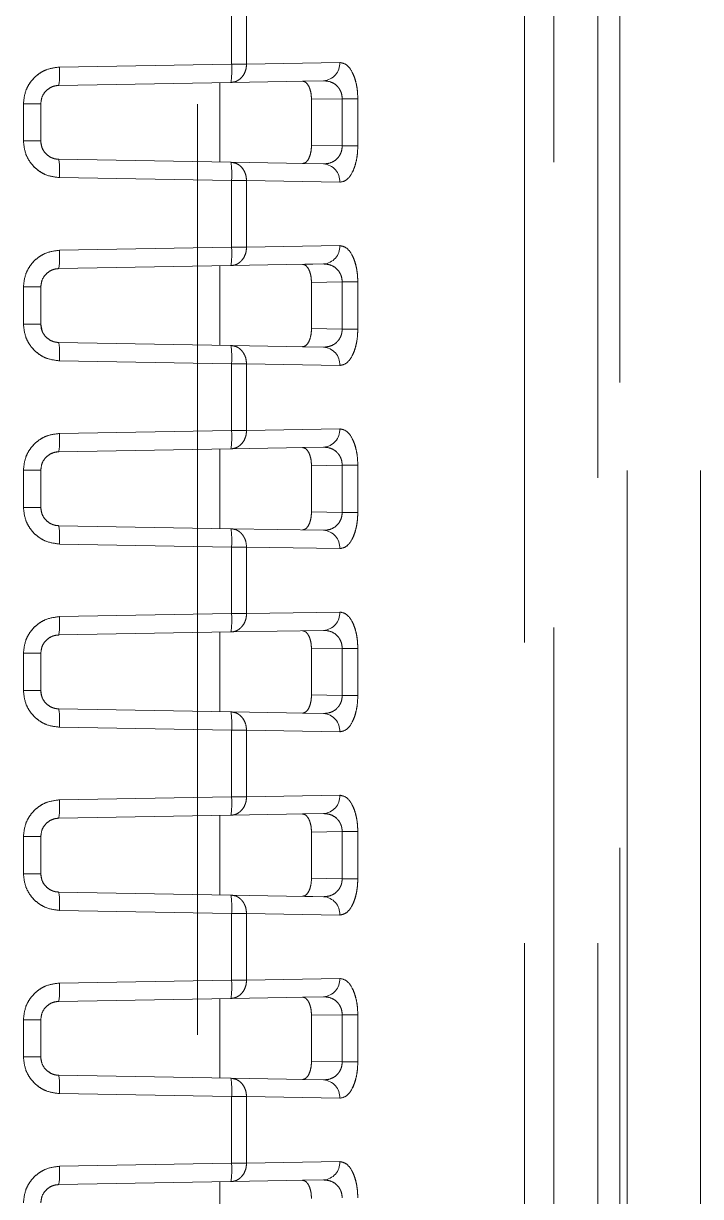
# Model space of a CAD drawing. Header units: millimetres. Extents: x 108 to 5832, y 144 to 4056.
# Drawn here: x 3881.15 to 3899.62, y 1478.8 to 1510.81 of the extents above; entities that cross this region are included whole.
import ezdxf

# ---------------------------------------------------------------- set-up
doc = ezdxf.new("R2010")
doc.units = ezdxf.units.MM
doc.header["$LTSCALE"] = 20
doc.linetypes.add('HIDDEN', pattern=[1.905, 1.27, -0.635])

msp = doc.modelspace()

# ---------------------------------------------------------------- linework, layer by layer
at = {"color": 1, "linetype": 'HIDDEN', "lineweight": 18}
for p, q in [((3895.62, 1430.824), (3895.62, 1582.354)), ((3897.42, 1424.814), (3897.42, 1574.814)), ((3897.62, 1574.814), (3897.62, 1424.814)), ((3899.62, 1574.814), (3899.62, 1424.814)), ((3885.899, 1445.114), (3885.899, 1569.114)), ((3894.82, 1455.814), (3894.82, 1525.814)), ((3894.82, 1523.814), (3894.82, 1475.814)), ((3896.82, 1523.814), (3896.82, 1475.814)), ((3886.825, 1511.524), (3886.825, 1509.705)), ((3887.232, 1511.524), (3887.232, 1509.705)), ((3882.129, 1509.623), (3886.825, 1509.705)), ((3886.825, 1509.705), (3887.232, 1509.705)), ((3887.232, 1509.705), (3886.825, 1509.705)), ((3887.232, 1509.705), (3889.777, 1509.749)), ((3889.777, 1509.749), (3887.232, 1509.705)), ((3886.807, 1509.205), (3882.111, 1509.123)), ((3886.5, 1509.199), (3886.5, 1507.029)), ((3886.807, 1509.205), (3889.335, 1509.249)), ((3888.756, 1509.239), (3889.335, 1509.249)), ((3889.841, 1508.758), (3889.005, 1508.744)), ((3889.005, 1508.744), (3889.005, 1507.485)), ((3890.268, 1508.758), (3889.841, 1508.758)), ((3889.841, 1508.758), (3889.841, 1507.47)), ((3890.268, 1508.758), (3889.841, 1508.758)), ((3890.268, 1508.758), (3890.268, 1507.47)), ((3881.146, 1507.606), (3881.146, 1508.623)), ((3881.146, 1508.623), (3881.62, 1508.623)), ((3881.146, 1508.623), (3881.62, 1508.623)), ((3881.62, 1507.606), (3881.62, 1508.623)), ((3881.146, 1507.606), (3881.62, 1507.606)), ((3881.146, 1507.606), (3881.62, 1507.606)), ((3889.005, 1507.485), (3889.841, 1507.47)), ((3890.268, 1507.47), (3889.841, 1507.47)), ((3890.268, 1507.47), (3889.841, 1507.47)), ((3882.111, 1507.106), (3886.807, 1507.024)), ((3889.335, 1506.98), (3886.807, 1507.024)), ((3889.335, 1506.98), (3888.756, 1506.99)), ((3886.825, 1506.524), (3882.129, 1506.606)), ((3886.825, 1506.524), (3886.825, 1504.705)), ((3887.232, 1506.524), (3886.825, 1506.524)), ((3886.825, 1506.524), (3887.232, 1506.524)), ((3887.232, 1506.524), (3887.232, 1504.705)), ((3889.777, 1506.48), (3887.232, 1506.524)), ((3887.232, 1506.524), (3889.777, 1506.48)), ((3882.129, 1504.623), (3886.825, 1504.705)), ((3886.825, 1504.705), (3887.232, 1504.705)), ((3887.232, 1504.705), (3886.825, 1504.705)), ((3887.232, 1504.705), (3889.777, 1504.749)), ((3889.777, 1504.749), (3887.232, 1504.705)), ((3886.807, 1504.205), (3882.111, 1504.123)), ((3886.5, 1504.199), (3886.5, 1502.029)), ((3886.807, 1504.205), (3889.335, 1504.249)), ((3888.756, 1504.239), (3889.335, 1504.249)), ((3881.146, 1502.606), (3881.146, 1503.623)), ((3881.146, 1503.623), (3881.62, 1503.623)), ((3881.146, 1503.623), (3881.62, 1503.623)), ((3881.62, 1502.606), (3881.62, 1503.623)), ((3889.841, 1503.758), (3889.005, 1503.744)), ((3889.005, 1503.744), (3889.005, 1502.485)), ((3890.268, 1503.758), (3889.841, 1503.758)), ((3889.841, 1503.758), (3889.841, 1502.47)), ((3890.268, 1503.758), (3889.841, 1503.758)), ((3890.268, 1503.758), (3890.268, 1502.47)), ((3881.146, 1502.606), (3881.62, 1502.606)), ((3881.146, 1502.606), (3881.62, 1502.606)), ((3881.62, 1502.606), (3881.655, 1502.421)), ((3889.005, 1502.485), (3889.841, 1502.47)), ((3890.268, 1502.47), (3889.841, 1502.47)), ((3890.268, 1502.47), (3889.841, 1502.47)), ((3882.111, 1502.106), (3886.807, 1502.024)), ((3889.335, 1501.98), (3886.807, 1502.024)), ((3889.335, 1501.98), (3888.756, 1501.99)), ((3886.825, 1501.524), (3882.129, 1501.606)), ((3886.825, 1501.524), (3886.825, 1499.705)), ((3887.232, 1501.524), (3886.825, 1501.524)), ((3886.825, 1501.524), (3887.232, 1501.524)), ((3887.232, 1501.524), (3887.232, 1499.705)), ((3889.777, 1501.48), (3887.232, 1501.524)), ((3887.232, 1501.524), (3889.777, 1501.48)), ((3882.129, 1499.623), (3886.825, 1499.705)), ((3886.825, 1499.705), (3887.232, 1499.705)), ((3887.232, 1499.705), (3886.825, 1499.705)), ((3887.232, 1499.705), (3889.777, 1499.749)), ((3889.777, 1499.749), (3887.232, 1499.705)), ((3886.807, 1499.205), (3882.111, 1499.123)), ((3886.5, 1499.199), (3886.5, 1497.029)), ((3886.807, 1499.205), (3889.335, 1499.249)), ((3888.756, 1499.239), (3889.335, 1499.249)), ((3889.841, 1498.758), (3889.005, 1498.744)), ((3889.005, 1498.744), (3889.005, 1497.485)), ((3890.268, 1498.758), (3889.841, 1498.758)), ((3889.841, 1498.758), (3889.841, 1497.47)), ((3890.268, 1498.758), (3889.841, 1498.758)), ((3890.268, 1498.758), (3890.268, 1497.47)), ((3881.146, 1497.606), (3881.146, 1498.623)), ((3881.146, 1498.623), (3881.62, 1498.623)), ((3881.146, 1498.623), (3881.62, 1498.623)), ((3881.62, 1497.606), (3881.62, 1498.623)), ((3881.146, 1497.606), (3881.62, 1497.606)), ((3881.146, 1497.606), (3881.62, 1497.606)), ((3889.005, 1497.485), (3889.841, 1497.47)), ((3890.268, 1497.47), (3889.841, 1497.47)), ((3890.268, 1497.47), (3889.841, 1497.47)), ((3882.111, 1497.106), (3886.807, 1497.024)), ((3889.335, 1496.98), (3886.807, 1497.024)), ((3889.335, 1496.98), (3888.756, 1496.99)), ((3886.825, 1496.524), (3882.129, 1496.606)), ((3886.825, 1496.524), (3886.825, 1494.705)), ((3887.232, 1496.524), (3886.825, 1496.524)), ((3886.825, 1496.524), (3887.232, 1496.524)), ((3887.232, 1496.524), (3887.232, 1494.705)), ((3889.777, 1496.48), (3887.232, 1496.524)), ((3887.232, 1496.524), (3889.777, 1496.48)), ((3882.129, 1494.623), (3886.825, 1494.705)), ((3886.825, 1494.705), (3887.232, 1494.705)), ((3887.232, 1494.705), (3886.825, 1494.705)), ((3887.232, 1494.705), (3889.777, 1494.749)), ((3889.777, 1494.749), (3887.232, 1494.705)), ((3886.807, 1494.205), (3889.335, 1494.249)), ((3888.756, 1494.239), (3889.335, 1494.249)), ((3886.807, 1494.205), (3882.111, 1494.123)), ((3886.5, 1494.199), (3886.5, 1492.029)), ((3881.146, 1492.606), (3881.146, 1493.623)), ((3881.146, 1493.623), (3881.62, 1493.623)), ((3881.146, 1493.623), (3881.62, 1493.623)), ((3881.62, 1492.606), (3881.62, 1493.623)), ((3889.841, 1493.758), (3889.005, 1493.744)), ((3889.005, 1493.744), (3889.005, 1492.485)), ((3890.268, 1493.758), (3889.841, 1493.758)), ((3889.841, 1493.758), (3889.841, 1492.47)), ((3890.268, 1493.758), (3889.841, 1493.758)), ((3890.268, 1493.758), (3890.268, 1492.47)), ((3881.146, 1492.606), (3881.62, 1492.606)), ((3881.146, 1492.606), (3881.62, 1492.606)), ((3889.005, 1492.485), (3889.841, 1492.47)), ((3890.268, 1492.47), (3889.841, 1492.47)), ((3890.268, 1492.47), (3889.841, 1492.47)), ((3882.111, 1492.106), (3886.807, 1492.024)), ((3889.335, 1491.98), (3886.807, 1492.024)), ((3889.335, 1491.98), (3888.756, 1491.99)), ((3886.825, 1491.524), (3882.129, 1491.606)), ((3886.825, 1491.524), (3886.825, 1489.705)), ((3887.232, 1491.524), (3886.825, 1491.524)), ((3886.825, 1491.524), (3887.232, 1491.524)), ((3887.232, 1491.524), (3887.232, 1489.705)), ((3889.777, 1491.48), (3887.232, 1491.524)), ((3887.232, 1491.524), (3889.777, 1491.48)), ((3882.129, 1489.623), (3886.825, 1489.705)), ((3886.825, 1489.705), (3887.232, 1489.705)), ((3887.232, 1489.705), (3886.825, 1489.705)), ((3887.232, 1489.705), (3889.777, 1489.749)), ((3889.777, 1489.749), (3887.232, 1489.705)), ((3886.807, 1489.205), (3882.111, 1489.123)), ((3886.5, 1489.199), (3886.5, 1487.029)), ((3886.807, 1489.205), (3889.335, 1489.249)), ((3888.756, 1489.239), (3889.335, 1489.249)), ((3881.146, 1487.606), (3881.146, 1488.623)), ((3881.146, 1488.623), (3881.62, 1488.623)), ((3881.146, 1488.623), (3881.62, 1488.623)), ((3881.62, 1487.606), (3881.62, 1488.623)), ((3889.841, 1488.758), (3889.005, 1488.744)), ((3889.005, 1488.744), (3889.005, 1487.485)), ((3890.268, 1488.758), (3889.841, 1488.758)), ((3889.841, 1488.758), (3889.841, 1487.47)), ((3890.268, 1488.758), (3889.841, 1488.758)), ((3890.268, 1488.758), (3890.268, 1487.47)), ((3881.146, 1487.606), (3881.62, 1487.606)), ((3881.146, 1487.606), (3881.62, 1487.606)), ((3889.005, 1487.485), (3889.841, 1487.47)), ((3890.268, 1487.47), (3889.841, 1487.47)), ((3890.268, 1487.47), (3889.841, 1487.47)), ((3882.111, 1487.106), (3886.807, 1487.024)), ((3889.335, 1486.98), (3886.807, 1487.024)), ((3889.335, 1486.98), (3888.756, 1486.99)), ((3886.825, 1486.524), (3882.129, 1486.606)), ((3886.825, 1486.524), (3886.825, 1484.705)), ((3887.232, 1486.524), (3886.825, 1486.524)), ((3886.825, 1486.524), (3887.232, 1486.524)), ((3887.232, 1486.524), (3887.232, 1484.705)), ((3889.777, 1486.48), (3887.232, 1486.524)), ((3887.232, 1486.524), (3889.777, 1486.48)), ((3882.129, 1484.623), (3886.825, 1484.705)), ((3886.825, 1484.705), (3887.232, 1484.705)), ((3887.232, 1484.705), (3886.825, 1484.705)), ((3887.232, 1484.705), (3889.777, 1484.749)), ((3889.777, 1484.749), (3887.232, 1484.705)), ((3886.807, 1484.205), (3882.111, 1484.123)), ((3886.5, 1484.199), (3886.5, 1482.029)), ((3886.807, 1484.205), (3889.335, 1484.249)), ((3888.756, 1484.239), (3889.335, 1484.249)), ((3889.841, 1483.758), (3889.005, 1483.744)), ((3889.005, 1483.744), (3889.005, 1482.485)), ((3890.268, 1483.758), (3889.841, 1483.758)), ((3889.841, 1483.758), (3889.841, 1482.47)), ((3890.268, 1483.758), (3889.841, 1483.758)), ((3890.268, 1483.758), (3890.268, 1482.47)), ((3881.146, 1482.606), (3881.146, 1483.623)), ((3881.146, 1483.623), (3881.62, 1483.623)), ((3881.146, 1483.623), (3881.62, 1483.623)), ((3881.62, 1482.606), (3881.62, 1483.623)), ((3881.146, 1482.606), (3881.62, 1482.606)), ((3881.146, 1482.606), (3881.62, 1482.606)), ((3889.005, 1482.485), (3889.841, 1482.47)), ((3890.268, 1482.47), (3889.841, 1482.47)), ((3890.268, 1482.47), (3889.841, 1482.47)), ((3882.111, 1482.106), (3886.807, 1482.024)), ((3889.335, 1481.98), (3886.807, 1482.024)), ((3889.335, 1481.98), (3888.756, 1481.99)), ((3886.825, 1481.524), (3882.129, 1481.606)), ((3886.825, 1481.524), (3886.825, 1479.705)), ((3887.232, 1481.524), (3886.825, 1481.524)), ((3886.825, 1481.524), (3887.232, 1481.524)), ((3887.232, 1481.524), (3887.232, 1479.705)), ((3889.777, 1481.48), (3887.232, 1481.524)), ((3887.232, 1481.524), (3889.777, 1481.48)), ((3882.129, 1479.623), (3886.825, 1479.705)), ((3886.825, 1479.705), (3887.232, 1479.705)), ((3887.232, 1479.705), (3886.825, 1479.705)), ((3887.232, 1479.705), (3889.777, 1479.749)), ((3889.777, 1479.749), (3887.232, 1479.705)), ((3886.807, 1479.205), (3882.111, 1479.123)), ((3886.5, 1479.199), (3886.5, 1477.029)), ((3886.807, 1479.205), (3889.335, 1479.249)), ((3888.756, 1479.239), (3889.335, 1479.249))]:
    msp.add_line(p, q, dxfattribs=at)
for centre, radius, start, end in [((3879.725, 1509.456), 2.409, 352.0413, 3.9566), ((3884.422, 1509.538), 2.409, 352.0421, 3.9636), ((3889.301, 1509.724), 0.476, 274.1263, 3.0277), ((3882.12, 1508.623), 0.5, 91, 119.4009), ((3882.12, 1507.606), 0.5, 180, 206.5457), ((3879.722, 1506.772), 2.412, 356.0487, 7.9524), ((3884.423, 1506.69), 2.407, 356.0333, 7.961), ((3889.301, 1506.505), 0.476, 356.9723, 85.8737), ((3879.725, 1504.456), 2.409, 352.0413, 3.9566), ((3884.423, 1504.538), 2.407, 352.039, 3.9667), ((3889.301, 1504.724), 0.476, 274.1263, 3.0277), ((3882.12, 1503.623), 0.5, 91, 119.4009), ((3882.12, 1502.606), 0.5, 180, 206.5457), ((3879.725, 1501.772), 2.409, 356.0434, 7.9587), ((3884.423, 1501.69), 2.407, 356.0333, 7.961), ((3889.301, 1501.505), 0.476, 356.9723, 85.8737), ((3884.423, 1499.538), 2.407, 352.039, 3.9667), ((3889.301, 1499.724), 0.476, 274.1263, 3.0277), ((3879.725, 1499.456), 2.409, 352.0413, 3.9566), ((3882.12, 1498.623), 0.5, 91, 119.4009), ((3882.12, 1497.606), 0.5, 180, 206.5457), ((3879.725, 1496.772), 2.409, 356.0434, 7.9587), ((3884.423, 1496.69), 2.407, 356.0333, 7.961), ((3889.301, 1496.505), 0.476, 356.9723, 85.8737), ((3879.722, 1494.456), 2.412, 352.0476, 3.9513), ((3884.423, 1494.538), 2.407, 352.039, 3.9667), ((3889.301, 1494.724), 0.476, 274.1263, 3.0277), ((3882.12, 1493.623), 0.5, 91, 119.4009), ((3882.12, 1492.606), 0.5, 180, 206.5457), ((3879.725, 1491.772), 2.409, 356.0434, 7.9587), ((3884.422, 1491.69), 2.409, 356.0364, 7.9579), ((3889.301, 1491.505), 0.476, 356.9723, 85.8737), ((3879.722, 1489.456), 2.412, 352.0476, 3.9513), ((3884.423, 1489.538), 2.407, 352.039, 3.9667), ((3889.301, 1489.724), 0.476, 274.1263, 3.0277), ((3882.12, 1488.623), 0.5, 91, 119.4009), ((3882.12, 1487.606), 0.5, 180, 206.5457), ((3879.725, 1486.772), 2.409, 356.0434, 7.9587), ((3884.422, 1486.69), 2.409, 356.0364, 7.9579), ((3889.301, 1486.505), 0.476, 356.9723, 85.8737), ((3884.423, 1484.538), 2.407, 352.039, 3.9667), ((3889.301, 1484.724), 0.476, 274.1183, 3.0358), ((3879.722, 1484.456), 2.412, 352.0476, 3.9513), ((3882.12, 1483.623), 0.5, 91, 119.4009), ((3882.12, 1482.606), 0.5, 180, 206.5457), ((3879.725, 1481.772), 2.409, 356.0434, 7.9587), ((3884.422, 1481.69), 2.409, 356.0364, 7.9579), ((3889.301, 1481.505), 0.476, 356.9723, 85.8737), ((3879.722, 1479.456), 2.412, 352.0476, 3.9513), ((3884.423, 1479.538), 2.407, 352.039, 3.9667), ((3889.301, 1479.724), 0.476, 274.1183, 3.0358), ((3882.12, 1478.623), 0.5, 91, 119.4009)]:
    msp.add_arc(centre, radius, start, end, dxfattribs=at)
for points, knots in [([(3881.146, 1508.623), (3881.159, 1508.747), (3881.18, 1508.939), (3881.302, 1509.17), (3881.428, 1509.328), (3881.584, 1509.458), (3881.813, 1509.584), (3882.005, 1509.607), (3882.129, 1509.623)], [0, 0, 0, 0, 0.23954, 0.369162, 0.499788, 0.62943, 0.760162, 1, 1, 1, 1]), ([(3882.129, 1509.623), (3882.005, 1509.607), (3881.813, 1509.584), (3881.584, 1509.458), (3881.428, 1509.329), (3881.302, 1509.171), (3881.18, 1508.94), (3881.159, 1508.747), (3881.146, 1508.623)], [0, 0, 0, 0, 0.2398378, 0.3695861, 0.5002094, 0.6298378, 0.7604599, 1, 1, 1, 1]), ([(3887.232, 1509.705), (3887.23, 1509.661), (3887.225, 1509.582), (3887.183, 1509.46), (3887.119, 1509.357), (3887.039, 1509.283), (3886.94, 1509.224), (3886.864, 1509.208), (3886.808, 1509.205), (3886.807, 1509.205)], [0, 0, 0, 0, 0.1671754, 0.3064244, 0.5001634, 0.6530089, 0.760408, 0.9969006, 1, 1, 1, 1]), ([(3886.807, 1509.205), (3886.808, 1509.205), (3886.81, 1509.205), (3886.816, 1509.205), (3886.828, 1509.206), (3886.852, 1509.208), (3886.9, 1509.216), (3886.963, 1509.238), (3887.039, 1509.283), (3887.119, 1509.357), (3887.183, 1509.461), (3887.225, 1509.582), (3887.23, 1509.661), (3887.232, 1509.705)], [0, 0, 0, 0, 0.002994, 0.008181, 0.025076, 0.057531, 0.116933, 0.240472, 0.347852, 0.500407, 0.694057, 0.833009, 1, 1, 1, 1]), ([(3889.777, 1509.749), (3889.838, 1509.737), (3889.959, 1509.714), (3890.095, 1509.539), (3890.18, 1509.344), (3890.229, 1509.167), (3890.262, 1508.969), (3890.266, 1508.828), (3890.268, 1508.758)], [0, 0, 0, 0, 0.249562, 0.498582, 0.625235, 0.748904, 0.874707, 1, 1, 1, 1]), ([(3890.268, 1508.758), (3890.266, 1508.828), (3890.262, 1508.968), (3890.23, 1509.166), (3890.181, 1509.343), (3890.095, 1509.539), (3889.959, 1509.714), (3889.838, 1509.737), (3889.777, 1509.749)], [0, 0, 0, 0, 0.124859, 0.250447, 0.373951, 0.500779, 0.750363, 1, 1, 1, 1]), ([(3881.62, 1508.623), (3881.627, 1508.686), (3881.641, 1508.815), (3881.749, 1508.973), (3881.876, 1509.066), (3881.997, 1509.113), (3882.072, 1509.119), (3882.111, 1509.123)], [0, 0, 0, 0, 0.242439, 0.498352, 0.710498, 0.845686, 1, 1, 1, 1]), ([(3889.005, 1508.744), (3889.002, 1508.794), (3888.998, 1508.896), (3888.963, 1509.033), (3888.911, 1509.143), (3888.84, 1509.223), (3888.785, 1509.233), (3888.756, 1509.239)], [0, 0, 0, 0, 0.181683, 0.363027, 0.552222, 0.762877, 1, 1, 1, 1]), ([(3889.335, 1509.249), (3889.399, 1509.244), (3889.522, 1509.234), (3889.665, 1509.15), (3889.756, 1509.048), (3889.806, 1508.957), (3889.837, 1508.859), (3889.84, 1508.791), (3889.841, 1508.758)], [0, 0, 0, 0, 0.277503, 0.540384, 0.671823, 0.790193, 0.898213, 1, 1, 1, 1]), ([(3889.841, 1508.758), (3889.84, 1508.791), (3889.837, 1508.859), (3889.806, 1508.957), (3889.756, 1509.048), (3889.665, 1509.15), (3889.522, 1509.234), (3889.399, 1509.244), (3889.335, 1509.249)], [0, 0, 0, 0, 0.1016625, 0.2096449, 0.32782, 0.4592119, 0.7224464, 1, 1, 1, 1]), ([(3882.129, 1506.606), (3882.005, 1506.621), (3881.813, 1506.645), (3881.584, 1506.77), (3881.429, 1506.899), (3881.302, 1507.058), (3881.18, 1507.289), (3881.159, 1507.481), (3881.146, 1507.606)], [0, 0, 0, 0, 0.23984, 0.36959, 0.500264, 0.629834, 0.760458, 1, 1, 1, 1]), ([(3881.146, 1507.606), (3881.159, 1507.481), (3881.18, 1507.289), (3881.302, 1507.058), (3881.428, 1506.9), (3881.584, 1506.771), (3881.813, 1506.645), (3882.005, 1506.621), (3882.129, 1506.606)], [0, 0, 0, 0, 0.239542, 0.369166, 0.499734, 0.629426, 0.76016, 1, 1, 1, 1]), ([(3882.111, 1507.106), (3882.072, 1507.109), (3881.997, 1507.115), (3881.876, 1507.163), (3881.749, 1507.255), (3881.641, 1507.413), (3881.627, 1507.543), (3881.62, 1507.606)], [0, 0, 0, 0, 0.1542592, 0.2894509, 0.5016341, 0.7575541, 1, 1, 1, 1]), ([(3888.756, 1506.99), (3888.787, 1506.996), (3888.85, 1507.008), (3888.931, 1507.114), (3888.985, 1507.265), (3889.003, 1507.399), (3889.004, 1507.47), (3889.005, 1507.485)], [0, 0, 0, 0, 0.255148, 0.511098, 0.744339, 0.946102, 1, 1, 1, 1]), ([(3889.841, 1507.47), (3889.84, 1507.437), (3889.837, 1507.369), (3889.806, 1507.271), (3889.756, 1507.181), (3889.665, 1507.079), (3889.522, 1506.995), (3889.399, 1506.985), (3889.335, 1506.98)], [0, 0, 0, 0, 0.101669, 0.20964, 0.32785, 0.459174, 0.722473, 1, 1, 1, 1]), ([(3889.335, 1506.98), (3889.399, 1506.985), (3889.522, 1506.995), (3889.665, 1507.079), (3889.756, 1507.18), (3889.806, 1507.271), (3889.837, 1507.369), (3889.84, 1507.437), (3889.841, 1507.47)], [0, 0, 0, 0, 0.277515, 0.540387, 0.671826, 0.790194, 0.898214, 1, 1, 1, 1]), ([(3890.268, 1507.47), (3890.266, 1507.4), (3890.262, 1507.26), (3890.23, 1507.063), (3890.181, 1506.886), (3890.095, 1506.689), (3889.959, 1506.515), (3889.838, 1506.491), (3889.777, 1506.48)], [0, 0, 0, 0, 0.124863, 0.250453, 0.373897, 0.500776, 0.750361, 1, 1, 1, 1]), ([(3889.777, 1506.48), (3889.838, 1506.491), (3889.959, 1506.515), (3890.095, 1506.689), (3890.18, 1506.885), (3890.229, 1507.062), (3890.262, 1507.26), (3890.266, 1507.4), (3890.268, 1507.47)], [0, 0, 0, 0, 0.249563, 0.4985836, 0.6252374, 0.7489073, 0.8747107, 1, 1, 1, 1]), ([(3886.807, 1507.024), (3886.861, 1507.016), (3886.947, 1507.004), (3887.046, 1506.94), (3887.116, 1506.872), (3887.17, 1506.79), (3887.22, 1506.673), (3887.228, 1506.582), (3887.232, 1506.524)], [0, 0, 0, 0, 0.239593, 0.381263, 0.49992, 0.648592, 0.777177, 1, 1, 1, 1]), ([(3887.232, 1506.524), (3887.228, 1506.582), (3887.22, 1506.673), (3887.17, 1506.79), (3887.116, 1506.872), (3887.046, 1506.94), (3886.947, 1507.004), (3886.861, 1507.016), (3886.807, 1507.024)], [0, 0, 0, 0, 0.2228234, 0.3514095, 0.5000818, 0.6187643, 0.7604066, 1, 1, 1, 1]), ([(3881.146, 1503.623), (3881.159, 1503.747), (3881.18, 1503.939), (3881.302, 1504.17), (3881.428, 1504.328), (3881.584, 1504.458), (3881.813, 1504.584), (3882.005, 1504.607), (3882.129, 1504.623)], [0, 0, 0, 0, 0.23954, 0.369162, 0.499788, 0.62943, 0.760162, 1, 1, 1, 1]), ([(3882.129, 1504.623), (3882.005, 1504.607), (3881.813, 1504.584), (3881.584, 1504.458), (3881.428, 1504.329), (3881.302, 1504.171), (3881.18, 1503.94), (3881.159, 1503.747), (3881.146, 1503.623)], [0, 0, 0, 0, 0.2398378, 0.3695861, 0.5002094, 0.6298378, 0.7604599, 1, 1, 1, 1]), ([(3887.232, 1504.705), (3887.23, 1504.661), (3887.225, 1504.582), (3887.183, 1504.46), (3887.119, 1504.357), (3887.039, 1504.283), (3886.94, 1504.224), (3886.864, 1504.208), (3886.808, 1504.205), (3886.807, 1504.205)], [0, 0, 0, 0, 0.1671754, 0.3064244, 0.5001634, 0.6530089, 0.760408, 0.9969006, 1, 1, 1, 1]), ([(3886.807, 1504.205), (3886.808, 1504.205), (3886.81, 1504.205), (3886.816, 1504.205), (3886.828, 1504.206), (3886.852, 1504.208), (3886.9, 1504.216), (3886.963, 1504.238), (3887.039, 1504.283), (3887.119, 1504.357), (3887.183, 1504.461), (3887.225, 1504.582), (3887.23, 1504.661), (3887.232, 1504.705)], [0, 0, 0, 0, 0.002994, 0.008181, 0.025076, 0.05753, 0.116908, 0.240489, 0.347867, 0.500418, 0.694064, 0.833013, 1, 1, 1, 1]), ([(3889.777, 1504.749), (3889.838, 1504.737), (3889.959, 1504.714), (3890.095, 1504.539), (3890.18, 1504.344), (3890.229, 1504.167), (3890.262, 1503.969), (3890.266, 1503.828), (3890.268, 1503.758)], [0, 0, 0, 0, 0.249562, 0.498582, 0.625235, 0.748904, 0.874707, 1, 1, 1, 1]), ([(3890.268, 1503.758), (3890.266, 1503.828), (3890.262, 1503.968), (3890.23, 1504.166), (3890.181, 1504.343), (3890.095, 1504.539), (3889.959, 1504.714), (3889.838, 1504.737), (3889.777, 1504.749)], [0, 0, 0, 0, 0.12486, 0.25045, 0.373895, 0.500774, 0.75036, 1, 1, 1, 1]), ([(3889.005, 1503.744), (3889.002, 1503.794), (3888.998, 1503.896), (3888.963, 1504.033), (3888.911, 1504.143), (3888.84, 1504.224), (3888.785, 1504.233), (3888.756, 1504.239)], [0, 0, 0, 0, 0.181683, 0.363027, 0.552222, 0.762877, 1, 1, 1, 1]), ([(3889.335, 1504.249), (3889.399, 1504.244), (3889.522, 1504.234), (3889.665, 1504.15), (3889.756, 1504.048), (3889.806, 1503.957), (3889.837, 1503.859), (3889.84, 1503.791), (3889.841, 1503.758)], [0, 0, 0, 0, 0.277503, 0.540384, 0.671823, 0.790193, 0.898213, 1, 1, 1, 1]), ([(3889.841, 1503.758), (3889.84, 1503.791), (3889.837, 1503.859), (3889.806, 1503.957), (3889.756, 1504.048), (3889.665, 1504.149), (3889.522, 1504.234), (3889.399, 1504.244), (3889.335, 1504.249)], [0, 0, 0, 0, 0.101665, 0.209651, 0.327829, 0.459149, 0.722438, 1, 1, 1, 1]), ([(3881.62, 1503.623), (3881.627, 1503.686), (3881.641, 1503.815), (3881.749, 1503.973), (3881.876, 1504.066), (3881.997, 1504.113), (3882.072, 1504.119), (3882.111, 1504.123)], [0, 0, 0, 0, 0.242439, 0.498352, 0.710498, 0.845686, 1, 1, 1, 1]), ([(3882.129, 1501.606), (3882.005, 1501.621), (3881.813, 1501.645), (3881.584, 1501.771), (3881.428, 1501.899), (3881.302, 1502.058), (3881.18, 1502.289), (3881.159, 1502.481), (3881.146, 1502.606)], [0, 0, 0, 0, 0.239838, 0.369586, 0.50021, 0.629838, 0.76046, 1, 1, 1, 1]), ([(3881.146, 1502.606), (3881.159, 1502.481), (3881.18, 1502.289), (3881.302, 1502.058), (3881.428, 1501.9), (3881.584, 1501.771), (3881.813, 1501.645), (3882.005, 1501.621), (3882.129, 1501.606)], [0, 0, 0, 0, 0.23954, 0.369162, 0.499788, 0.62943, 0.760163, 1, 1, 1, 1]), ([(3882.111, 1502.106), (3882.072, 1502.109), (3881.997, 1502.115), (3881.876, 1502.163), (3881.749, 1502.255), (3881.641, 1502.413), (3881.627, 1502.543), (3881.62, 1502.606)], [0, 0, 0, 0, 0.1542768, 0.2894657, 0.5016444, 0.7575591, 1, 1, 1, 1]), ([(3888.756, 1501.99), (3888.787, 1501.996), (3888.85, 1502.008), (3888.931, 1502.114), (3888.985, 1502.265), (3889.003, 1502.399), (3889.004, 1502.47), (3889.005, 1502.485)], [0, 0, 0, 0, 0.255148, 0.511098, 0.744339, 0.946102, 1, 1, 1, 1]), ([(3889.841, 1502.47), (3889.84, 1502.437), (3889.837, 1502.369), (3889.806, 1502.271), (3889.756, 1502.181), (3889.665, 1502.079), (3889.522, 1501.995), (3889.399, 1501.985), (3889.335, 1501.98)], [0, 0, 0, 0, 0.101669, 0.20964, 0.32785, 0.459174, 0.722473, 1, 1, 1, 1]), ([(3889.335, 1501.98), (3889.399, 1501.985), (3889.522, 1501.995), (3889.665, 1502.079), (3889.756, 1502.18), (3889.806, 1502.271), (3889.837, 1502.369), (3889.84, 1502.437), (3889.841, 1502.47)], [0, 0, 0, 0, 0.277515, 0.540387, 0.671826, 0.790194, 0.898214, 1, 1, 1, 1]), ([(3890.268, 1502.47), (3890.266, 1502.4), (3890.262, 1502.26), (3890.23, 1502.063), (3890.181, 1501.886), (3890.095, 1501.689), (3889.959, 1501.515), (3889.838, 1501.491), (3889.777, 1501.48)], [0, 0, 0, 0, 0.124863, 0.250453, 0.373897, 0.500776, 0.750361, 1, 1, 1, 1]), ([(3889.777, 1501.48), (3889.838, 1501.491), (3889.959, 1501.515), (3890.095, 1501.689), (3890.18, 1501.885), (3890.229, 1502.062), (3890.262, 1502.26), (3890.266, 1502.4), (3890.268, 1502.47)], [0, 0, 0, 0, 0.249563, 0.4985836, 0.6252374, 0.7489073, 0.8747107, 1, 1, 1, 1]), ([(3886.807, 1502.024), (3886.861, 1502.016), (3886.947, 1502.004), (3887.046, 1501.94), (3887.116, 1501.872), (3887.17, 1501.79), (3887.22, 1501.673), (3887.228, 1501.582), (3887.232, 1501.524)], [0, 0, 0, 0, 0.239593, 0.381263, 0.49992, 0.648592, 0.777177, 1, 1, 1, 1]), ([(3887.232, 1501.524), (3887.228, 1501.582), (3887.22, 1501.673), (3887.17, 1501.79), (3887.116, 1501.872), (3887.046, 1501.94), (3886.947, 1502.004), (3886.861, 1502.016), (3886.807, 1502.024)], [0, 0, 0, 0, 0.2228234, 0.3514095, 0.5000818, 0.6187643, 0.7604066, 1, 1, 1, 1]), ([(3887.232, 1499.705), (3887.23, 1499.661), (3887.225, 1499.582), (3887.183, 1499.46), (3887.119, 1499.357), (3887.039, 1499.283), (3886.94, 1499.225), (3886.864, 1499.205), (3886.808, 1499.205), (3886.807, 1499.205)], [0, 0, 0, 0, 0.167171, 0.306416, 0.50015, 0.652991, 0.760387, 0.996904, 1, 1, 1, 1]), ([(3886.807, 1499.205), (3886.808, 1499.205), (3886.81, 1499.205), (3886.816, 1499.205), (3886.828, 1499.206), (3886.852, 1499.208), (3886.9, 1499.216), (3886.963, 1499.238), (3887.039, 1499.283), (3887.119, 1499.357), (3887.183, 1499.461), (3887.225, 1499.582), (3887.23, 1499.661), (3887.232, 1499.705)], [0, 0, 0, 0, 0.00299, 0.008179, 0.025074, 0.057516, 0.116916, 0.240496, 0.347873, 0.500423, 0.694066, 0.833014, 1, 1, 1, 1]), ([(3889.777, 1499.749), (3889.838, 1499.737), (3889.959, 1499.714), (3890.095, 1499.539), (3890.18, 1499.344), (3890.229, 1499.167), (3890.262, 1498.969), (3890.266, 1498.828), (3890.268, 1498.758)], [0, 0, 0, 0, 0.249562, 0.498582, 0.625235, 0.748904, 0.874707, 1, 1, 1, 1]), ([(3890.268, 1498.758), (3890.266, 1498.828), (3890.262, 1498.968), (3890.23, 1499.166), (3890.181, 1499.343), (3890.095, 1499.539), (3889.959, 1499.714), (3889.838, 1499.737), (3889.777, 1499.749)], [0, 0, 0, 0, 0.12486, 0.25045, 0.373895, 0.500774, 0.75036, 1, 1, 1, 1]), ([(3881.146, 1498.623), (3881.159, 1498.747), (3881.18, 1498.939), (3881.302, 1499.17), (3881.428, 1499.328), (3881.584, 1499.458), (3881.813, 1499.584), (3882.005, 1499.607), (3882.129, 1499.623)], [0, 0, 0, 0, 0.23954, 0.369162, 0.499788, 0.62943, 0.760162, 1, 1, 1, 1]), ([(3882.129, 1499.623), (3882.005, 1499.607), (3881.813, 1499.584), (3881.584, 1499.458), (3881.428, 1499.329), (3881.302, 1499.171), (3881.18, 1498.94), (3881.159, 1498.747), (3881.146, 1498.623)], [0, 0, 0, 0, 0.2398378, 0.3695861, 0.5002094, 0.6298378, 0.7604599, 1, 1, 1, 1]), ([(3881.62, 1498.623), (3881.627, 1498.686), (3881.641, 1498.815), (3881.749, 1498.973), (3881.876, 1499.066), (3881.997, 1499.113), (3882.072, 1499.119), (3882.111, 1499.123)], [0, 0, 0, 0, 0.242439, 0.498352, 0.710498, 0.845686, 1, 1, 1, 1]), ([(3889.005, 1498.744), (3889.002, 1498.794), (3888.998, 1498.896), (3888.963, 1499.033), (3888.911, 1499.143), (3888.84, 1499.224), (3888.785, 1499.233), (3888.756, 1499.239)], [0, 0, 0, 0, 0.181683, 0.363027, 0.552222, 0.762877, 1, 1, 1, 1]), ([(3889.335, 1499.249), (3889.399, 1499.244), (3889.522, 1499.234), (3889.665, 1499.15), (3889.756, 1499.048), (3889.806, 1498.957), (3889.837, 1498.859), (3889.84, 1498.791), (3889.841, 1498.758)], [0, 0, 0, 0, 0.277526, 0.540369, 0.671812, 0.790186, 0.89821, 1, 1, 1, 1]), ([(3889.841, 1498.758), (3889.84, 1498.791), (3889.837, 1498.859), (3889.806, 1498.957), (3889.756, 1499.048), (3889.665, 1499.149), (3889.522, 1499.234), (3889.399, 1499.244), (3889.335, 1499.249)], [0, 0, 0, 0, 0.101665, 0.209651, 0.327829, 0.459149, 0.722438, 1, 1, 1, 1]), ([(3882.129, 1496.606), (3882.005, 1496.621), (3881.813, 1496.645), (3881.584, 1496.771), (3881.428, 1496.899), (3881.302, 1497.058), (3881.18, 1497.289), (3881.159, 1497.481), (3881.146, 1497.606)], [0, 0, 0, 0, 0.239838, 0.369586, 0.50021, 0.629838, 0.76046, 1, 1, 1, 1]), ([(3881.146, 1497.606), (3881.159, 1497.481), (3881.18, 1497.289), (3881.302, 1497.058), (3881.428, 1496.9), (3881.584, 1496.771), (3881.813, 1496.645), (3882.005, 1496.621), (3882.129, 1496.606)], [0, 0, 0, 0, 0.23954, 0.369162, 0.499788, 0.62943, 0.760163, 1, 1, 1, 1]), ([(3882.111, 1497.106), (3882.072, 1497.109), (3881.997, 1497.115), (3881.876, 1497.163), (3881.749, 1497.255), (3881.641, 1497.413), (3881.627, 1497.543), (3881.62, 1497.606)], [0, 0, 0, 0, 0.1542768, 0.2894657, 0.5016444, 0.7575591, 1, 1, 1, 1]), ([(3888.756, 1496.99), (3888.787, 1496.996), (3888.85, 1497.008), (3888.931, 1497.114), (3888.985, 1497.265), (3889.003, 1497.399), (3889.004, 1497.47), (3889.005, 1497.485)], [0, 0, 0, 0, 0.255148, 0.511098, 0.744339, 0.946102, 1, 1, 1, 1]), ([(3889.841, 1497.47), (3889.84, 1497.437), (3889.837, 1497.369), (3889.806, 1497.271), (3889.756, 1497.181), (3889.665, 1497.079), (3889.522, 1496.995), (3889.399, 1496.985), (3889.335, 1496.98)], [0, 0, 0, 0, 0.101669, 0.20964, 0.32785, 0.459174, 0.722473, 1, 1, 1, 1]), ([(3889.335, 1496.98), (3889.399, 1496.985), (3889.522, 1496.994), (3889.665, 1497.079), (3889.756, 1497.18), (3889.806, 1497.271), (3889.837, 1497.369), (3889.84, 1497.437), (3889.841, 1497.47)], [0, 0, 0, 0, 0.277491, 0.540403, 0.671837, 0.790201, 0.898217, 1, 1, 1, 1]), ([(3890.268, 1497.47), (3890.266, 1497.4), (3890.262, 1497.26), (3890.23, 1497.063), (3890.181, 1496.886), (3890.095, 1496.689), (3889.959, 1496.515), (3889.838, 1496.491), (3889.777, 1496.48)], [0, 0, 0, 0, 0.124863, 0.250453, 0.373897, 0.500776, 0.750361, 1, 1, 1, 1]), ([(3889.777, 1496.48), (3889.838, 1496.491), (3889.959, 1496.515), (3890.095, 1496.689), (3890.18, 1496.885), (3890.229, 1497.062), (3890.262, 1497.26), (3890.266, 1497.4), (3890.268, 1497.47)], [0, 0, 0, 0, 0.249563, 0.4985836, 0.6252374, 0.7489073, 0.8747107, 1, 1, 1, 1]), ([(3886.807, 1497.024), (3886.861, 1497.016), (3886.947, 1497.004), (3887.046, 1496.94), (3887.116, 1496.872), (3887.17, 1496.79), (3887.22, 1496.673), (3887.228, 1496.582), (3887.232, 1496.524)], [0, 0, 0, 0, 0.239593, 0.381263, 0.49992, 0.648592, 0.777177, 1, 1, 1, 1]), ([(3887.232, 1496.524), (3887.228, 1496.582), (3887.22, 1496.673), (3887.17, 1496.79), (3887.116, 1496.872), (3887.046, 1496.94), (3886.947, 1497.004), (3886.861, 1497.016), (3886.807, 1497.024)], [0, 0, 0, 0, 0.2228234, 0.3514095, 0.5000818, 0.6187643, 0.7604066, 1, 1, 1, 1]), ([(3881.146, 1493.623), (3881.159, 1493.747), (3881.18, 1493.939), (3881.302, 1494.17), (3881.428, 1494.328), (3881.584, 1494.458), (3881.813, 1494.584), (3882.005, 1494.607), (3882.129, 1494.623)], [0, 0, 0, 0, 0.239542, 0.369166, 0.499734, 0.629426, 0.76016, 1, 1, 1, 1]), ([(3882.129, 1494.623), (3882.005, 1494.607), (3881.813, 1494.584), (3881.584, 1494.458), (3881.429, 1494.329), (3881.302, 1494.171), (3881.18, 1493.94), (3881.159, 1493.747), (3881.146, 1493.623)], [0, 0, 0, 0, 0.2398404, 0.3695901, 0.5002639, 0.6298338, 0.7604573, 1, 1, 1, 1]), ([(3887.232, 1494.705), (3887.23, 1494.661), (3887.225, 1494.582), (3887.183, 1494.46), (3887.119, 1494.357), (3887.039, 1494.283), (3886.94, 1494.225), (3886.864, 1494.205), (3886.808, 1494.205), (3886.807, 1494.205)], [0, 0, 0, 0, 0.167171, 0.306416, 0.50015, 0.652991, 0.760387, 0.996904, 1, 1, 1, 1]), ([(3886.807, 1494.205), (3886.808, 1494.205), (3886.81, 1494.205), (3886.816, 1494.205), (3886.828, 1494.206), (3886.852, 1494.208), (3886.9, 1494.216), (3886.963, 1494.238), (3887.039, 1494.283), (3887.119, 1494.357), (3887.183, 1494.461), (3887.225, 1494.582), (3887.23, 1494.661), (3887.232, 1494.705)], [0, 0, 0, 0, 0.00299, 0.008179, 0.025073, 0.057514, 0.116913, 0.24049, 0.347794, 0.500436, 0.694074, 0.833019, 1, 1, 1, 1]), ([(3889.777, 1494.749), (3889.838, 1494.737), (3889.959, 1494.714), (3890.095, 1494.539), (3890.18, 1494.344), (3890.229, 1494.167), (3890.262, 1493.969), (3890.266, 1493.828), (3890.268, 1493.758)], [0, 0, 0, 0, 0.249562, 0.498582, 0.625235, 0.748904, 0.874707, 1, 1, 1, 1]), ([(3890.268, 1493.758), (3890.266, 1493.828), (3890.262, 1493.968), (3890.23, 1494.166), (3890.181, 1494.343), (3890.095, 1494.539), (3889.959, 1494.714), (3889.838, 1494.737), (3889.777, 1494.749)], [0, 0, 0, 0, 0.12486, 0.25045, 0.373895, 0.500774, 0.75036, 1, 1, 1, 1]), ([(3889.335, 1494.249), (3889.399, 1494.244), (3889.522, 1494.234), (3889.665, 1494.15), (3889.756, 1494.048), (3889.806, 1493.957), (3889.837, 1493.859), (3889.84, 1493.791), (3889.841, 1493.758)], [0, 0, 0, 0, 0.277526, 0.540369, 0.671812, 0.790186, 0.89821, 1, 1, 1, 1]), ([(3889.841, 1493.758), (3889.84, 1493.791), (3889.837, 1493.859), (3889.806, 1493.957), (3889.756, 1494.048), (3889.665, 1494.149), (3889.522, 1494.234), (3889.399, 1494.244), (3889.335, 1494.249)], [0, 0, 0, 0, 0.101665, 0.209651, 0.327829, 0.459149, 0.722438, 1, 1, 1, 1]), ([(3881.62, 1493.623), (3881.627, 1493.686), (3881.641, 1493.815), (3881.749, 1493.973), (3881.876, 1494.066), (3881.997, 1494.113), (3882.072, 1494.119), (3882.111, 1494.123)], [0, 0, 0, 0, 0.242452, 0.498379, 0.710537, 0.845678, 1, 1, 1, 1]), ([(3889.005, 1493.744), (3889.002, 1493.794), (3888.998, 1493.896), (3888.963, 1494.033), (3888.911, 1494.143), (3888.84, 1494.224), (3888.785, 1494.233), (3888.756, 1494.239)], [0, 0, 0, 0, 0.181683, 0.363027, 0.552222, 0.762877, 1, 1, 1, 1]), ([(3882.129, 1491.606), (3882.005, 1491.621), (3881.813, 1491.645), (3881.584, 1491.771), (3881.428, 1491.899), (3881.302, 1492.058), (3881.18, 1492.289), (3881.159, 1492.481), (3881.146, 1492.606)], [0, 0, 0, 0, 0.239838, 0.369586, 0.50021, 0.629838, 0.76046, 1, 1, 1, 1]), ([(3881.146, 1492.606), (3881.159, 1492.481), (3881.18, 1492.289), (3881.302, 1492.058), (3881.428, 1491.9), (3881.584, 1491.771), (3881.813, 1491.645), (3882.005, 1491.621), (3882.129, 1491.606)], [0, 0, 0, 0, 0.23954, 0.369162, 0.499788, 0.62943, 0.760163, 1, 1, 1, 1]), ([(3882.111, 1492.106), (3882.072, 1492.109), (3881.997, 1492.115), (3881.876, 1492.163), (3881.749, 1492.255), (3881.641, 1492.413), (3881.627, 1492.543), (3881.62, 1492.606)], [0, 0, 0, 0, 0.1542768, 0.2894657, 0.5016444, 0.7575591, 1, 1, 1, 1]), ([(3888.756, 1491.99), (3888.787, 1491.996), (3888.85, 1492.008), (3888.931, 1492.114), (3888.985, 1492.265), (3889.003, 1492.399), (3889.004, 1492.47), (3889.005, 1492.485)], [0, 0, 0, 0, 0.255148, 0.511098, 0.744339, 0.946102, 1, 1, 1, 1]), ([(3889.841, 1492.47), (3889.84, 1492.437), (3889.837, 1492.369), (3889.806, 1492.271), (3889.756, 1492.181), (3889.665, 1492.079), (3889.522, 1491.995), (3889.399, 1491.985), (3889.335, 1491.98)], [0, 0, 0, 0, 0.101666, 0.209634, 0.327841, 0.459237, 0.722481, 1, 1, 1, 1]), ([(3889.335, 1491.98), (3889.399, 1491.985), (3889.522, 1491.994), (3889.665, 1492.079), (3889.756, 1492.18), (3889.806, 1492.271), (3889.837, 1492.369), (3889.84, 1492.437), (3889.841, 1492.47)], [0, 0, 0, 0, 0.277491, 0.540403, 0.671837, 0.790201, 0.898217, 1, 1, 1, 1]), ([(3890.268, 1492.47), (3890.266, 1492.4), (3890.262, 1492.26), (3890.23, 1492.063), (3890.181, 1491.886), (3890.095, 1491.69), (3889.959, 1491.515), (3889.838, 1491.491), (3889.777, 1491.48)], [0, 0, 0, 0, 0.1248621, 0.2504502, 0.3739531, 0.5007811, 0.7503635, 1, 1, 1, 1]), ([(3889.777, 1491.48), (3889.838, 1491.491), (3889.959, 1491.515), (3890.095, 1491.689), (3890.18, 1491.885), (3890.229, 1492.062), (3890.262, 1492.26), (3890.266, 1492.4), (3890.268, 1492.47)], [0, 0, 0, 0, 0.249563, 0.4985836, 0.6252374, 0.7489073, 0.8747107, 1, 1, 1, 1]), ([(3886.807, 1492.024), (3886.861, 1492.016), (3886.947, 1492.004), (3887.046, 1491.94), (3887.116, 1491.872), (3887.17, 1491.79), (3887.22, 1491.673), (3887.228, 1491.582), (3887.232, 1491.524)], [0, 0, 0, 0, 0.2395967, 0.38127, 0.4999289, 0.6487244, 0.7771736, 1, 1, 1, 1]), ([(3887.232, 1491.524), (3887.228, 1491.582), (3887.22, 1491.673), (3887.17, 1491.79), (3887.116, 1491.872), (3887.046, 1491.94), (3886.947, 1492.004), (3886.861, 1492.016), (3886.807, 1492.024)], [0, 0, 0, 0, 0.2228234, 0.3514095, 0.5000818, 0.6187643, 0.7604066, 1, 1, 1, 1]), ([(3881.146, 1488.623), (3881.159, 1488.747), (3881.18, 1488.939), (3881.302, 1489.17), (3881.428, 1489.328), (3881.584, 1489.458), (3881.813, 1489.584), (3882.005, 1489.607), (3882.129, 1489.623)], [0, 0, 0, 0, 0.239542, 0.369166, 0.499734, 0.629426, 0.76016, 1, 1, 1, 1]), ([(3882.129, 1489.623), (3882.005, 1489.607), (3881.813, 1489.584), (3881.584, 1489.458), (3881.429, 1489.329), (3881.302, 1489.171), (3881.18, 1488.94), (3881.159, 1488.747), (3881.146, 1488.623)], [0, 0, 0, 0, 0.2398404, 0.3695901, 0.5002639, 0.6298338, 0.7604573, 1, 1, 1, 1]), ([(3887.232, 1489.705), (3887.23, 1489.661), (3887.225, 1489.582), (3887.183, 1489.46), (3887.119, 1489.357), (3887.039, 1489.283), (3886.94, 1489.225), (3886.864, 1489.205), (3886.808, 1489.205), (3886.807, 1489.205)], [0, 0, 0, 0, 0.167171, 0.306416, 0.50015, 0.652991, 0.760387, 0.996904, 1, 1, 1, 1]), ([(3886.807, 1489.205), (3886.808, 1489.205), (3886.81, 1489.205), (3886.816, 1489.205), (3886.828, 1489.206), (3886.852, 1489.208), (3886.9, 1489.216), (3886.963, 1489.238), (3887.039, 1489.283), (3887.119, 1489.357), (3887.183, 1489.461), (3887.225, 1489.582), (3887.23, 1489.661), (3887.232, 1489.705)], [0, 0, 0, 0, 0.00299, 0.008179, 0.025073, 0.057514, 0.116913, 0.24049, 0.347794, 0.500436, 0.694074, 0.833019, 1, 1, 1, 1]), ([(3889.777, 1489.749), (3889.838, 1489.737), (3889.959, 1489.714), (3890.095, 1489.539), (3890.18, 1489.344), (3890.229, 1489.167), (3890.262, 1488.969), (3890.266, 1488.828), (3890.268, 1488.758)], [0, 0, 0, 0, 0.249564, 0.498586, 0.625291, 0.748902, 0.874706, 1, 1, 1, 1]), ([(3890.268, 1488.758), (3890.266, 1488.828), (3890.262, 1488.968), (3890.23, 1489.166), (3890.181, 1489.343), (3890.095, 1489.539), (3889.959, 1489.714), (3889.838, 1489.737), (3889.777, 1489.749)], [0, 0, 0, 0, 0.124861, 0.250385, 0.37389, 0.500771, 0.750358, 1, 1, 1, 1]), ([(3881.62, 1488.623), (3881.627, 1488.686), (3881.641, 1488.815), (3881.748, 1488.973), (3881.876, 1489.066), (3881.997, 1489.113), (3882.072, 1489.119), (3882.111, 1489.123)], [0, 0, 0, 0, 0.242307, 0.498368, 0.71053, 0.845675, 1, 1, 1, 1]), ([(3889.005, 1488.744), (3889.002, 1488.794), (3888.998, 1488.896), (3888.963, 1489.033), (3888.911, 1489.143), (3888.84, 1489.224), (3888.785, 1489.233), (3888.756, 1489.239)], [0, 0, 0, 0, 0.181683, 0.363027, 0.552222, 0.762877, 1, 1, 1, 1]), ([(3889.335, 1489.249), (3889.399, 1489.244), (3889.522, 1489.234), (3889.665, 1489.15), (3889.756, 1489.048), (3889.806, 1488.957), (3889.837, 1488.859), (3889.84, 1488.791), (3889.841, 1488.758)], [0, 0, 0, 0, 0.277526, 0.540369, 0.671812, 0.790186, 0.89821, 1, 1, 1, 1]), ([(3889.841, 1488.758), (3889.84, 1488.791), (3889.837, 1488.859), (3889.806, 1488.957), (3889.756, 1489.048), (3889.665, 1489.149), (3889.522, 1489.234), (3889.399, 1489.244), (3889.335, 1489.249)], [0, 0, 0, 0, 0.101665, 0.209651, 0.327829, 0.459149, 0.722438, 1, 1, 1, 1]), ([(3882.129, 1486.606), (3882.005, 1486.621), (3881.813, 1486.645), (3881.584, 1486.771), (3881.428, 1486.899), (3881.302, 1487.058), (3881.18, 1487.289), (3881.159, 1487.481), (3881.146, 1487.606)], [0, 0, 0, 0, 0.239838, 0.369586, 0.50021, 0.629838, 0.76046, 1, 1, 1, 1]), ([(3881.146, 1487.606), (3881.159, 1487.481), (3881.18, 1487.289), (3881.302, 1487.058), (3881.428, 1486.9), (3881.584, 1486.771), (3881.813, 1486.645), (3882.005, 1486.621), (3882.129, 1486.606)], [0, 0, 0, 0, 0.23954, 0.369162, 0.499788, 0.62943, 0.760163, 1, 1, 1, 1]), ([(3882.111, 1487.106), (3882.072, 1487.109), (3881.997, 1487.115), (3881.876, 1487.163), (3881.749, 1487.255), (3881.641, 1487.413), (3881.627, 1487.543), (3881.62, 1487.606)], [0, 0, 0, 0, 0.1542768, 0.2894657, 0.5016444, 0.7575591, 1, 1, 1, 1]), ([(3888.756, 1486.99), (3888.787, 1486.996), (3888.85, 1487.008), (3888.931, 1487.114), (3888.985, 1487.265), (3889.003, 1487.399), (3889.004, 1487.47), (3889.005, 1487.485)], [0, 0, 0, 0, 0.255154, 0.511019, 0.744355, 0.946105, 1, 1, 1, 1]), ([(3889.841, 1487.47), (3889.84, 1487.437), (3889.837, 1487.369), (3889.806, 1487.271), (3889.756, 1487.181), (3889.665, 1487.079), (3889.522, 1486.995), (3889.399, 1486.985), (3889.335, 1486.98)], [0, 0, 0, 0, 0.101666, 0.209634, 0.327841, 0.459237, 0.722481, 1, 1, 1, 1]), ([(3889.335, 1486.98), (3889.399, 1486.985), (3889.522, 1486.994), (3889.665, 1487.079), (3889.756, 1487.18), (3889.806, 1487.271), (3889.837, 1487.369), (3889.84, 1487.437), (3889.841, 1487.47)], [0, 0, 0, 0, 0.277491, 0.540403, 0.671837, 0.790201, 0.898217, 1, 1, 1, 1]), ([(3890.268, 1487.47), (3890.266, 1487.4), (3890.262, 1487.26), (3890.23, 1487.063), (3890.181, 1486.886), (3890.095, 1486.69), (3889.959, 1486.515), (3889.838, 1486.491), (3889.777, 1486.48)], [0, 0, 0, 0, 0.1248621, 0.2504502, 0.3739531, 0.5007811, 0.7503635, 1, 1, 1, 1]), ([(3889.777, 1486.48), (3889.838, 1486.491), (3889.959, 1486.515), (3890.095, 1486.689), (3890.18, 1486.885), (3890.229, 1487.062), (3890.262, 1487.26), (3890.266, 1487.4), (3890.268, 1487.47)], [0, 0, 0, 0, 0.249563, 0.4985836, 0.6252374, 0.7489073, 0.8747107, 1, 1, 1, 1]), ([(3886.807, 1487.024), (3886.861, 1487.016), (3886.947, 1487.004), (3887.046, 1486.94), (3887.116, 1486.872), (3887.17, 1486.79), (3887.22, 1486.673), (3887.228, 1486.582), (3887.232, 1486.524)], [0, 0, 0, 0, 0.239606, 0.381358, 0.499922, 0.648724, 0.777316, 1, 1, 1, 1]), ([(3887.232, 1486.524), (3887.228, 1486.582), (3887.22, 1486.673), (3887.17, 1486.79), (3887.116, 1486.872), (3887.046, 1486.94), (3886.947, 1487.004), (3886.861, 1487.016), (3886.807, 1487.024)], [0, 0, 0, 0, 0.222827, 0.351277, 0.500073, 0.618758, 0.760402, 1, 1, 1, 1]), ([(3887.232, 1484.705), (3887.23, 1484.661), (3887.225, 1484.582), (3887.183, 1484.46), (3887.119, 1484.357), (3887.039, 1484.283), (3886.94, 1484.225), (3886.864, 1484.205), (3886.808, 1484.205), (3886.807, 1484.205)], [0, 0, 0, 0, 0.167166, 0.306407, 0.50026, 0.653001, 0.760394, 0.996905, 1, 1, 1, 1]), ([(3886.807, 1484.205), (3886.808, 1484.205), (3886.81, 1484.205), (3886.816, 1484.205), (3886.828, 1484.206), (3886.852, 1484.208), (3886.9, 1484.216), (3886.963, 1484.238), (3887.039, 1484.283), (3887.119, 1484.357), (3887.183, 1484.46), (3887.225, 1484.582), (3887.23, 1484.661), (3887.232, 1484.705)], [0, 0, 0, 0, 0.00299, 0.008178, 0.025072, 0.057512, 0.116907, 0.240478, 0.347777, 0.500316, 0.693946, 0.833027, 1, 1, 1, 1]), ([(3889.777, 1484.749), (3889.838, 1484.737), (3889.959, 1484.714), (3890.095, 1484.539), (3890.18, 1484.344), (3890.229, 1484.167), (3890.262, 1483.969), (3890.266, 1483.828), (3890.268, 1483.758)], [0, 0, 0, 0, 0.249564, 0.498586, 0.625291, 0.748902, 0.874706, 1, 1, 1, 1]), ([(3890.268, 1483.758), (3890.266, 1483.828), (3890.262, 1483.968), (3890.23, 1484.166), (3890.181, 1484.343), (3890.095, 1484.539), (3889.959, 1484.714), (3889.838, 1484.737), (3889.777, 1484.749)], [0, 0, 0, 0, 0.124861, 0.250385, 0.37389, 0.500771, 0.750358, 1, 1, 1, 1]), ([(3881.146, 1483.623), (3881.159, 1483.747), (3881.18, 1483.939), (3881.302, 1484.17), (3881.428, 1484.328), (3881.584, 1484.458), (3881.813, 1484.584), (3882.005, 1484.607), (3882.129, 1484.623)], [0, 0, 0, 0, 0.239542, 0.369166, 0.499734, 0.629426, 0.76016, 1, 1, 1, 1]), ([(3882.129, 1484.623), (3882.005, 1484.607), (3881.813, 1484.584), (3881.584, 1484.458), (3881.429, 1484.329), (3881.302, 1484.171), (3881.18, 1483.94), (3881.159, 1483.747), (3881.146, 1483.623)], [0, 0, 0, 0, 0.2398404, 0.3695901, 0.5002639, 0.6298338, 0.7604573, 1, 1, 1, 1]), ([(3881.62, 1483.623), (3881.627, 1483.686), (3881.641, 1483.815), (3881.748, 1483.973), (3881.876, 1484.066), (3881.997, 1484.113), (3882.072, 1484.119), (3882.111, 1484.123)], [0, 0, 0, 0, 0.242307, 0.498368, 0.71053, 0.845675, 1, 1, 1, 1]), ([(3889.005, 1483.744), (3889.002, 1483.794), (3888.998, 1483.896), (3888.963, 1484.033), (3888.911, 1484.143), (3888.84, 1484.224), (3888.785, 1484.233), (3888.756, 1484.239)], [0, 0, 0, 0, 0.181683, 0.363027, 0.552222, 0.762877, 1, 1, 1, 1]), ([(3889.335, 1484.249), (3889.399, 1484.244), (3889.522, 1484.234), (3889.665, 1484.15), (3889.756, 1484.048), (3889.806, 1483.957), (3889.837, 1483.859), (3889.84, 1483.791), (3889.841, 1483.758)], [0, 0, 0, 0, 0.277526, 0.540369, 0.671812, 0.790186, 0.89821, 1, 1, 1, 1]), ([(3889.841, 1483.758), (3889.84, 1483.791), (3889.837, 1483.859), (3889.806, 1483.957), (3889.756, 1484.048), (3889.665, 1484.149), (3889.522, 1484.234), (3889.399, 1484.244), (3889.335, 1484.249)], [0, 0, 0, 0, 0.101665, 0.209651, 0.327829, 0.459149, 0.722438, 1, 1, 1, 1]), ([(3882.129, 1481.606), (3882.005, 1481.621), (3881.813, 1481.645), (3881.584, 1481.771), (3881.428, 1481.899), (3881.302, 1482.058), (3881.18, 1482.289), (3881.159, 1482.481), (3881.146, 1482.606)], [0, 0, 0, 0, 0.239838, 0.369586, 0.50021, 0.629838, 0.76046, 1, 1, 1, 1]), ([(3881.146, 1482.606), (3881.159, 1482.481), (3881.18, 1482.289), (3881.302, 1482.058), (3881.428, 1481.9), (3881.584, 1481.771), (3881.813, 1481.645), (3882.005, 1481.621), (3882.129, 1481.606)], [0, 0, 0, 0, 0.23954, 0.369162, 0.499788, 0.62943, 0.760163, 1, 1, 1, 1]), ([(3882.111, 1482.106), (3882.072, 1482.109), (3881.997, 1482.115), (3881.876, 1482.163), (3881.749, 1482.255), (3881.641, 1482.413), (3881.627, 1482.543), (3881.62, 1482.606)], [0, 0, 0, 0, 0.1542768, 0.2894657, 0.5016444, 0.7575591, 1, 1, 1, 1]), ([(3881.62, 1482.606), (3881.627, 1482.543), (3881.642, 1482.414), (3881.747, 1482.253), (3881.85, 1482.188), (3881.896, 1482.159)], [0, 0, 0, 0, 0.341224, 0.701412, 1, 1, 1, 1]), ([(3888.756, 1481.99), (3888.787, 1481.996), (3888.85, 1482.008), (3888.931, 1482.114), (3888.985, 1482.265), (3889.003, 1482.399), (3889.004, 1482.47), (3889.005, 1482.485)], [0, 0, 0, 0, 0.255119, 0.511041, 0.744367, 0.946108, 1, 1, 1, 1]), ([(3889.841, 1482.47), (3889.84, 1482.437), (3889.837, 1482.369), (3889.806, 1482.271), (3889.756, 1482.181), (3889.665, 1482.079), (3889.522, 1481.995), (3889.399, 1481.985), (3889.335, 1481.98)], [0, 0, 0, 0, 0.101666, 0.209634, 0.327841, 0.459237, 0.722481, 1, 1, 1, 1]), ([(3889.335, 1481.98), (3889.399, 1481.985), (3889.522, 1481.994), (3889.665, 1482.079), (3889.756, 1482.18), (3889.806, 1482.271), (3889.837, 1482.369), (3889.84, 1482.437), (3889.841, 1482.47)], [0, 0, 0, 0, 0.277487, 0.540394, 0.671826, 0.790092, 0.898219, 1, 1, 1, 1]), ([(3890.268, 1482.47), (3890.266, 1482.4), (3890.262, 1482.26), (3890.23, 1482.063), (3890.181, 1481.886), (3890.095, 1481.69), (3889.959, 1481.515), (3889.838, 1481.491), (3889.777, 1481.48)], [0, 0, 0, 0, 0.1248621, 0.2504502, 0.3739531, 0.5007811, 0.7503635, 1, 1, 1, 1]), ([(3889.777, 1481.48), (3889.838, 1481.491), (3889.959, 1481.515), (3890.095, 1481.689), (3890.18, 1481.885), (3890.229, 1482.062), (3890.262, 1482.26), (3890.266, 1482.4), (3890.268, 1482.47)], [0, 0, 0, 0, 0.249563, 0.4985836, 0.6252374, 0.7489073, 0.8747107, 1, 1, 1, 1]), ([(3886.807, 1482.024), (3886.861, 1482.016), (3886.947, 1482.004), (3887.046, 1481.94), (3887.116, 1481.872), (3887.17, 1481.79), (3887.22, 1481.673), (3887.228, 1481.582), (3887.232, 1481.524)], [0, 0, 0, 0, 0.239606, 0.381358, 0.499922, 0.648724, 0.777316, 1, 1, 1, 1]), ([(3887.232, 1481.524), (3887.228, 1481.582), (3887.22, 1481.673), (3887.17, 1481.79), (3887.116, 1481.872), (3887.046, 1481.94), (3886.947, 1482.004), (3886.861, 1482.016), (3886.807, 1482.024)], [0, 0, 0, 0, 0.222827, 0.351277, 0.500073, 0.618758, 0.760402, 1, 1, 1, 1]), ([(3881.146, 1478.623), (3881.159, 1478.747), (3881.18, 1478.939), (3881.302, 1479.17), (3881.428, 1479.328), (3881.584, 1479.458), (3881.813, 1479.584), (3882.005, 1479.607), (3882.129, 1479.623)], [0, 0, 0, 0, 0.239542, 0.369166, 0.499734, 0.629426, 0.76016, 1, 1, 1, 1]), ([(3882.129, 1479.623), (3882.005, 1479.607), (3881.813, 1479.584), (3881.584, 1479.458), (3881.429, 1479.329), (3881.302, 1479.171), (3881.18, 1478.94), (3881.159, 1478.747), (3881.146, 1478.623)], [0, 0, 0, 0, 0.2398404, 0.3695901, 0.5002639, 0.6298338, 0.7604573, 1, 1, 1, 1]), ([(3887.232, 1479.705), (3887.23, 1479.661), (3887.225, 1479.582), (3887.183, 1479.46), (3887.119, 1479.357), (3887.039, 1479.283), (3886.94, 1479.225), (3886.864, 1479.205), (3886.808, 1479.205), (3886.807, 1479.205)], [0, 0, 0, 0, 0.1671596, 0.3063955, 0.5002406, 0.6529756, 0.7604345, 0.9969047, 1, 1, 1, 1]), ([(3886.807, 1479.205), (3886.808, 1479.205), (3886.81, 1479.205), (3886.816, 1479.205), (3886.828, 1479.206), (3886.852, 1479.208), (3886.9, 1479.216), (3886.963, 1479.238), (3887.039, 1479.283), (3887.119, 1479.357), (3887.183, 1479.46), (3887.225, 1479.582), (3887.23, 1479.661), (3887.232, 1479.705)], [0, 0, 0, 0, 0.00299, 0.008178, 0.025071, 0.05751, 0.116904, 0.240428, 0.347794, 0.500329, 0.693953, 0.833031, 1, 1, 1, 1]), ([(3889.777, 1479.749), (3889.838, 1479.737), (3889.959, 1479.714), (3890.095, 1479.539), (3890.18, 1479.344), (3890.229, 1479.166), (3890.262, 1478.969), (3890.266, 1478.828), (3890.268, 1478.758)], [0, 0, 0, 0, 0.249565, 0.498588, 0.625293, 0.748905, 0.874776, 1, 1, 1, 1]), ([(3890.268, 1478.758), (3890.266, 1478.828), (3890.262, 1478.968), (3890.23, 1479.165), (3890.181, 1479.343), (3890.095, 1479.539), (3889.959, 1479.714), (3889.838, 1479.737), (3889.777, 1479.749)], [0, 0, 0, 0, 0.124791, 0.250382, 0.373888, 0.500769, 0.750357, 1, 1, 1, 1]), ([(3889.005, 1478.744), (3889.002, 1478.794), (3888.998, 1478.896), (3888.963, 1479.033), (3888.911, 1479.143), (3888.84, 1479.224), (3888.785, 1479.233), (3888.756, 1479.239)], [0, 0, 0, 0, 0.181545, 0.363017, 0.552215, 0.762873, 1, 1, 1, 1]), ([(3889.335, 1479.249), (3889.399, 1479.244), (3889.522, 1479.234), (3889.665, 1479.15), (3889.756, 1479.048), (3889.806, 1478.957), (3889.837, 1478.859), (3889.84, 1478.791), (3889.841, 1478.758)], [0, 0, 0, 0, 0.2775285, 0.5403737, 0.6718186, 0.7901932, 0.8983305, 1, 1, 1, 1]), ([(3889.841, 1478.758), (3889.84, 1478.791), (3889.837, 1478.859), (3889.806, 1478.957), (3889.756, 1479.048), (3889.665, 1479.149), (3889.522, 1479.234), (3889.399, 1479.244), (3889.335, 1479.249)], [0, 0, 0, 0, 0.101665, 0.209651, 0.327829, 0.459149, 0.722438, 1, 1, 1, 1]), ([(3881.62, 1478.623), (3881.627, 1478.686), (3881.641, 1478.815), (3881.748, 1478.973), (3881.876, 1479.066), (3881.997, 1479.113), (3882.072, 1479.119), (3882.111, 1479.123)], [0, 0, 0, 0, 0.242307, 0.498368, 0.71053, 0.845675, 1, 1, 1, 1])]:
    msp.add_open_spline(points, degree=3, knots=knots, dxfattribs=at)

doc.saveas('drawing.dxf')
